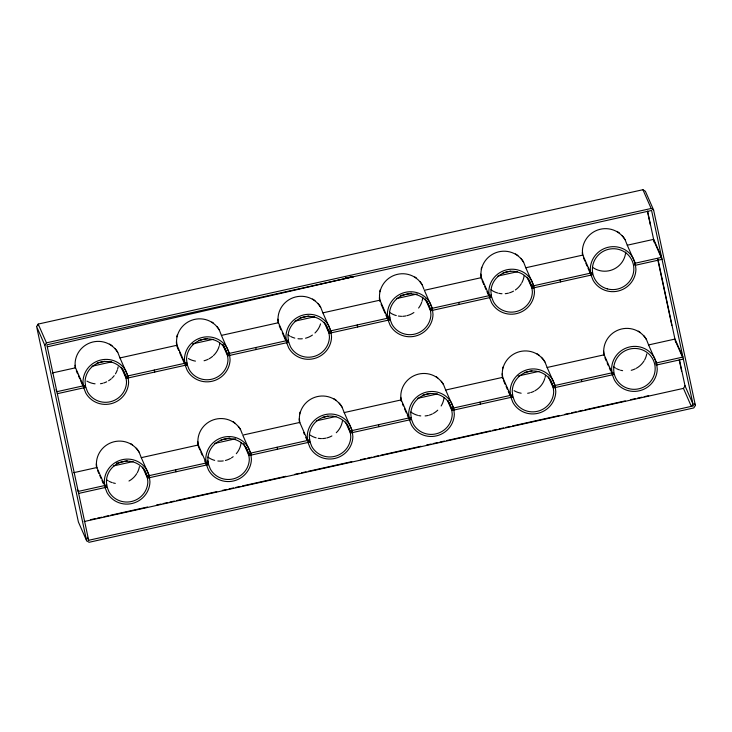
<?xml version="1.0" encoding="UTF-8"?>
<svg xmlns="http://www.w3.org/2000/svg" width="732" height="732" viewBox="0 0 732 732"><rect width="100%" height="100%" fill="white"/><g stroke="black" fill="none" stroke-linecap="round" stroke-linejoin="round"><path stroke-width="1.1" d="M36.6 326.518L38.201 324.075L642.916 189.716L645.368 191.253L653.612 210.029L695.4 405.482L693.799 407.925L89.084 542.284L86.632 540.747L78.388 521.971L36.6 326.518L44.835 345.284L86.632 540.747M44.835 345.284L46.445 342.841L651.151 208.483L653.612 210.029M84.107 521.55L683.441 388.381L685.042 385.938L679.424 359.668M47.296 346.831L353.282 276.751L345.394 278.004L353.282 276.751M52.301 372.963L75.533 367.803L83.43 385.81M97.191 362.99L104.822 361.297M75.533 367.803L75.085 363.676A22.902 22.436 -23.7 0 1 92.534 342.082A22.902 22.436 -23.7 0 1 117.944 352.806L119.966 357.93L176.988 345.257L184.894 363.264M198.656 340.444L207.376 338.513M176.988 345.257L176.54 341.13A22.902 22.436 -23.7 0 1 193.998 319.536A22.902 22.436 -23.7 0 1 219.408 330.26L221.421 335.393L278.453 322.721L286.358 340.719M300.12 317.908L308.84 315.968M278.453 322.721L278.004 318.585A22.902 22.436 -23.7 0 1 295.453 297A22.902 22.436 -23.7 0 1 320.863 307.715L322.885 312.848L379.917 300.175L387.814 318.173M400.486 295.6L411.393 293.184M489.278 295.637L481.382 277.629L424.35 290.302L432.246 308.3M503.04 272.816L510.671 271.124M481.382 277.629L480.924 273.503A22.902 22.436 -23.7 0 1 498.382 251.909A22.902 22.436 -23.7 0 1 523.792 262.632L525.805 267.756L582.837 255.084L590.742 273.091M582.837 255.084L582.388 250.957A22.902 22.436 -23.7 0 1 599.837 229.363A22.902 22.436 -23.7 0 1 625.247 240.087L627.269 245.211L653.694 239.346L661.6 257.344L634.452 263.383L634.873 265.377L662.03 259.338L654.124 241.34M92.067 366.22L111.694 361.855M192.443 343.921L213.158 339.319M294.996 321.128L314.614 316.773M396.451 298.592L417.167 293.99M497.916 276.046L517.542 271.682M85.47 385.352L56.886 391.702L56.007 389.708M186.935 362.807L125.812 376.394L122.299 368.388M288.399 340.27L227.268 353.849L223.315 344.845M491.318 295.179L430.196 308.758L426.683 300.76M57.316 393.697L85.8 387.374M73.63 472.689L96.853 467.528L104.758 485.526M116.333 463.2L127.24 460.776M96.853 467.528L96.404 463.393A22.902 22.436 -23.7 0 1 113.853 441.808A22.902 22.436 -23.7 0 1 139.263 452.522L141.285 457.656L198.317 444.983L206.214 462.99M221.064 439.932L229.784 437.992M307.678 440.444L299.772 422.437L242.75 435.11L250.646 453.117M322.528 417.386L327.982 416.179M299.772 422.437L299.324 418.311A22.902 22.436 -23.7 0 1 316.782 396.717A22.902 22.436 -23.7 0 1 342.192 407.44L344.205 412.573L401.237 399.901L409.142 417.899M422.904 395.088L430.535 393.386M401.237 399.901L400.788 395.765A22.902 22.436 -23.7 0 1 418.237 374.18A22.902 22.436 -23.7 0 1 443.647 384.895L445.669 390.028L502.701 377.355L510.597 395.353M524.359 372.542L531.99 370.85M502.701 377.355L502.253 373.219A22.902 22.436 -23.7 0 1 519.702 351.635A22.902 22.436 -23.7 0 1 545.111 362.349L547.133 367.482L604.156 354.81L612.062 372.817M604.156 354.81L603.708 350.674A22.902 22.436 -23.7 0 1 621.166 329.089A22.902 22.436 -23.7 0 1 646.576 339.813L648.589 344.937L675.023 339.062L682.919 357.07L655.771 363.099L656.201 365.094L683.349 359.064M113.387 465.945L133.014 461.581M214.851 443.4L235.567 438.797M316.315 420.854L335.933 416.499M417.78 398.309L437.397 393.953M518.146 376.01L538.862 371.408M106.799 485.078L78.214 491.428L77.336 489.424M309.718 439.987L248.596 453.575L245.522 446.575M411.183 417.45L350.052 431.029L346.977 424.029M512.638 394.905L451.516 408.483L448.002 400.486M78.635 493.423L107.119 487.091M208.583 464.555L147.461 478.133L142.63 467.135M411.503 419.463L350.381 433.042L345.55 422.044M512.967 396.918L451.845 410.506L447.453 400.495M90.631 519.674L95.096 518.686M97.329 518.192L101.794 517.195M104.026 516.701L108.492 515.712M110.724 515.209L147.553 507.029M156.483 505.043L160.949 504.055M163.181 503.561L167.646 502.564M169.879 502.07L174.335 501.081M176.568 500.578L216.754 491.657M222.327 490.413L226.792 489.424M229.025 488.93L233.49 487.933M235.722 487.439L240.188 486.451M242.42 485.947L285.947 476.276M294.877 474.299L299.342 473.302M301.575 472.808L306.04 471.82M308.273 471.317L351.799 461.645M360.72 459.669L365.186 458.671M367.418 458.177L371.883 457.189M374.116 456.686L378.581 455.697M380.814 455.203L420.992 446.273M426.573 445.038L431.038 444.04M433.271 443.546L437.736 442.558M439.969 442.055L444.434 441.067M446.666 440.572L490.193 430.901M492.426 430.407L496.882 429.41M499.114 428.915L503.579 427.927M505.812 427.424L510.277 426.436M512.51 425.942L559.385 415.529M564.967 414.285L569.432 413.296M571.665 412.793L576.13 411.805M578.362 411.311L582.828 410.313M585.06 409.819L625.238 400.898M630.819 399.654L635.275 398.666M637.508 398.162L641.973 397.174M644.206 396.68L648.671 395.683M88.664 540.289L693.369 405.931L651.581 210.477L46.866 344.836L88.664 540.289L87.346 537.297M642.916 189.716L651.151 208.483M675.883 342.064L682.471 357.06M627.269 245.211L635.175 263.218M694.485 403.396L695.4 405.482M684.878 385.554L692.948 403.936L691.337 406.388L683.441 388.381M648.589 344.937L656.494 362.944M583.587 258.103L584.905 261.104M585.783 263.108L587.101 266.109M587.979 268.113L590.175 273.109M604.907 357.829L606.224 360.83M607.103 362.834L608.42 365.835M609.298 367.83L610.616 370.831M525.805 267.756L533.71 285.764M528.586 279.221L531.652 286.221L591.831 272.853L592.252 274.839L531.981 288.234L527.15 277.236M547.133 367.482L555.03 385.48M550.345 379.945L552.98 385.938L613.151 372.57L613.572 374.564L553.301 387.96L548.478 376.953M490.769 295.197L491.648 297.201L430.517 310.78L425.255 298.775M482.123 280.649L483.879 284.647M484.758 286.651L486.075 289.652M486.954 291.656L488.271 294.657M503.451 380.375L505.208 384.373M506.087 386.377L507.404 389.378M508.283 391.373L509.591 394.374M445.669 390.028L453.575 408.026M388.976 315.721L389.854 317.725L328.732 331.303L325.658 324.303M388.866 316.736L390.183 319.738L329.061 333.325L324.23 322.318M381.107 304.192L385.059 313.195M385.938 315.199L387.246 318.2M402.426 403.918L403.305 405.921M404.622 408.923L406.379 412.921M407.257 414.916L408.575 417.917M322.885 312.848L330.791 330.846M344.205 412.573L352.11 430.572M287.841 340.279L288.719 342.283L227.597 355.862L222.766 344.863M279.203 325.74L280.96 329.739M282.278 332.74L285.352 339.74M309.169 440.005L310.048 442.009L248.917 455.588L243.655 443.583M303.597 432.466L304.475 434.46M305.793 437.462L306.671 439.465M221.421 335.393L229.326 353.391M186.386 362.825L187.264 364.829L126.133 378.407L121.311 367.409M177.3 347.279L178.617 350.28M179.496 352.284L184.327 363.282M207.376 460.538L208.254 462.533L147.132 476.111L144.058 469.111M198.628 447.005L199.946 450.006M200.824 452.01L202.133 455.002M204.768 461.004L206.525 465.012M119.966 357.93L127.862 375.937M141.285 457.656L149.191 475.663M76.284 370.822L77.601 373.823M78.48 375.827L79.788 378.828M80.666 380.823L82.862 385.828M46.445 342.841L38.201 324.075L38.457 325.685M97.603 470.548L98.921 473.549M99.799 475.553L101.117 478.554M101.995 480.549L103.313 483.55M423.947 289.277L422.327 285.169A22.902 22.436 -23.7 0 0 396.918 274.454A22.902 22.436 -23.7 0 0 379.469 296.039L379.917 300.175M242.338 434.085L240.727 429.986A22.902 22.436 -23.7 0 0 215.318 419.262A22.902 22.436 -23.7 0 0 197.869 440.856L198.317 444.983M647.573 211.1L654.271 242.411M657.922 259.11L675.544 341.945M647.472 211.429L650.336 224.834M657.739 259.457L671.83 325.356M679.232 359.97L681.62 371.142M560.136 279.889L560.566 281.884M581.464 379.615L581.885 381.61M532.988 285.919L533.418 287.914M554.307 385.645L554.737 387.64M490.367 295.389L490.797 297.384M511.686 395.115L512.116 397.11M458.68 302.435L459.101 304.43M480 402.152L480.43 404.146M431.523 308.465L431.953 310.46M452.852 408.191L453.273 410.185M388.902 317.935L389.333 319.93M410.222 417.661L410.652 419.656M357.216 324.981L357.646 326.975M378.536 424.697L378.966 426.692M330.068 331.01L330.489 333.005M351.387 430.736L351.808 432.731M287.438 340.481L287.868 342.475M308.767 440.207L309.188 442.201M255.752 347.517L256.182 349.512M277.08 447.243L277.501 449.238M228.604 353.556L229.025 355.551M249.923 453.273L250.353 455.267M185.983 363.026L186.404 365.021M207.302 462.743L207.732 464.738M154.296 370.063L154.717 372.057M175.616 469.788L176.037 471.783M127.139 376.092L127.569 378.087M148.459 475.818L148.889 477.813M84.519 385.563L84.949 387.557M105.838 485.289L106.268 487.283M582.645 255.459A22.902 22.436 -23.7 0 1 582.26 252.531M616.93 231.385A22.902 22.436 -23.7 0 1 619.373 233.041M622.237 235.722A22.902 22.436 -23.7 0 1 625.082 239.703M625.714 252.028A20.807 20.377 -23.7 0 1 592.453 267.207M524.139 275.644A20.807 20.377 -23.7 0 1 521.815 282.781M521.276 283.705A20.807 20.377 -23.7 0 1 515.355 289.973M513.507 291.126A20.807 20.377 -23.7 0 1 509.499 292.827M508.456 293.12A20.807 20.377 -23.7 0 1 505.245 293.678M501.996 293.733A20.807 20.377 -23.7 0 1 498.767 293.285M497.723 293.02A20.807 20.377 -23.7 0 1 490.989 289.753M481.391 278.947A22.902 22.436 -23.7 0 1 480.759 274.088M481.208 269.202A22.902 22.436 -23.7 0 1 481.683 267.299M515.474 253.931A22.902 22.436 -23.7 0 1 517.917 255.587M520.772 258.259A22.902 22.436 -23.7 0 1 523.618 262.248M422.794 297.119A20.807 20.377 -23.7 0 1 422.007 301.337M421.678 302.353A20.807 20.377 -23.7 0 1 418.594 308.035M413.891 312.518A20.807 20.377 -23.7 0 1 406.992 315.666M405.94 315.904A20.807 20.377 -23.7 0 1 402.692 316.297M401.612 316.315A20.807 20.377 -23.7 0 1 398.373 316.032M396.268 315.565A20.807 20.377 -23.7 0 1 389.525 312.299M379.935 301.493A22.902 22.436 -23.7 0 1 379.341 297.613M379.743 291.748A22.902 22.436 -23.7 0 1 380.219 289.835M414.843 276.989A22.902 22.436 -23.7 0 1 416.453 278.133M419.958 281.555A22.902 22.436 -23.7 0 1 422.163 284.794M320.552 323.883A20.807 20.377 -23.7 0 1 314.961 332.996M312.427 335.064A20.807 20.377 -23.7 0 1 305.537 338.211M302.316 338.76A20.807 20.377 -23.7 0 1 297.988 338.724M294.804 338.111A20.807 20.377 -23.7 0 1 290.787 336.537M289.854 336.025A20.807 20.377 -23.7 0 1 288.069 334.844M278.261 323.087A22.902 22.436 -23.7 0 1 277.831 319.179M312.546 299.022A22.902 22.436 -23.7 0 1 314.989 300.678M317.853 303.35A22.902 22.436 -23.7 0 1 320.698 307.33M219.756 343.271A20.807 20.377 -23.7 0 1 219.362 345.394M219.088 346.428A20.807 20.377 -23.7 0 1 213.497 355.542M212.692 356.274A20.807 20.377 -23.7 0 1 209.123 358.753M208.162 359.256A20.807 20.377 -23.7 0 1 204.072 360.748M195.453 361.114A20.807 20.377 -23.7 0 1 188.389 358.57M118.126 366.878A20.807 20.377 -23.7 0 1 117.623 368.965M117.294 369.989A20.807 20.377 -23.7 0 1 115.436 373.878M114.21 375.662A20.807 20.377 -23.7 0 1 112.033 378.087M111.237 378.81A20.807 20.377 -23.7 0 1 108.592 380.75M106.698 381.793A20.807 20.377 -23.7 0 1 103.651 383.001M102.608 383.293A20.807 20.377 -23.7 0 1 100.476 383.724M95.069 383.815A20.807 20.377 -23.7 0 1 86.934 381.107M646.759 353.885A20.807 20.377 -23.7 0 1 644.599 359.961M644.059 360.885A20.807 20.377 -23.7 0 1 636.291 368.306M635.33 368.8A20.807 20.377 -23.7 0 1 631.24 370.3M622.621 370.667A20.807 20.377 -23.7 0 1 620.507 370.2M619.482 369.889A20.807 20.377 -23.7 0 1 616.5 368.635M615.557 368.114A20.807 20.377 -23.7 0 1 613.773 366.933M545.468 375.37A20.807 20.377 -23.7 0 1 545.075 377.483M544.791 378.517A20.807 20.377 -23.7 0 1 534.827 390.842M533.866 391.346A20.807 20.377 -23.7 0 1 530.819 392.553M529.776 392.846A20.807 20.377 -23.7 0 1 527.653 393.267M521.157 393.212A20.807 20.377 -23.7 0 1 514.102 390.659M139.446 466.604A20.807 20.377 -23.7 0 1 137.296 472.671M136.756 473.604A20.807 20.377 -23.7 0 1 128.978 481.025M115.308 483.385A20.807 20.377 -23.7 0 1 113.204 482.919M112.179 482.608A20.807 20.377 -23.7 0 1 109.187 481.354M108.254 480.833A20.807 20.377 -23.7 0 1 106.46 479.652M342.539 420.452A20.807 20.377 -23.7 0 1 336.281 432.722M331.907 435.933A20.807 20.377 -23.7 0 1 326.856 437.928M325.804 438.166A20.807 20.377 -23.7 0 1 322.556 438.56M321.476 438.578A20.807 20.377 -23.7 0 1 318.237 438.294M316.123 437.837A20.807 20.377 -23.7 0 1 309.389 434.57M241.084 442.997A20.807 20.377 -23.7 0 1 236.308 453.694M233.169 456.686A20.807 20.377 -23.7 0 1 231.376 457.93M230.443 458.479A20.807 20.377 -23.7 0 1 225.392 460.474M223.26 460.904A20.807 20.377 -23.7 0 1 217.852 460.995M214.668 460.373A20.807 20.377 -23.7 0 1 207.925 457.107M444.004 397.906A20.807 20.377 -23.7 0 1 441.14 405.976M437.745 410.176A20.807 20.377 -23.7 0 1 433.371 413.388M432.411 413.891A20.807 20.377 -23.7 0 1 429.364 415.099M428.321 415.392A20.807 20.377 -23.7 0 1 425.1 415.941M420.772 415.904A20.807 20.377 -23.7 0 1 418.631 415.547M417.588 415.291A20.807 20.377 -23.7 0 1 410.853 412.025M75.332 368.169A22.902 22.436 -23.7 0 1 74.948 365.25M109.626 344.104A22.902 22.436 -23.7 0 1 112.069 345.76M114.933 348.432A22.902 22.436 -23.7 0 1 117.779 352.421M177.007 346.575A22.902 22.436 -23.7 0 1 176.375 341.725M176.824 336.839A22.902 22.436 -23.7 0 1 177.3 334.927M211.923 322.08A22.902 22.436 -23.7 0 1 213.524 323.224M217.029 326.637A22.902 22.436 -23.7 0 1 219.234 329.876M198.326 446.3A22.902 22.436 -23.7 0 1 197.695 441.442M233.243 421.797A22.902 22.436 -23.7 0 1 234.853 422.94M238.348 426.363A22.902 22.436 -23.7 0 1 240.563 429.602M401.255 401.218A22.902 22.436 -23.7 0 1 400.66 397.339M436.162 376.715A22.902 22.436 -23.7 0 1 437.773 377.858M441.277 381.271A22.902 22.436 -23.7 0 1 443.482 384.51M299.58 422.812A22.902 22.436 -23.7 0 1 299.159 418.905M299.598 414.019A22.902 22.436 -23.7 0 1 300.083 412.107M333.874 398.739A22.902 22.436 -23.7 0 1 336.308 400.404M339.172 403.076A22.902 22.436 -23.7 0 1 342.018 407.056M603.964 355.176A22.902 22.436 -23.7 0 1 603.543 351.269M638.258 331.111A22.902 22.436 -23.7 0 1 639.905 332.182M643.556 335.439A22.902 22.436 -23.7 0 1 646.402 339.428M502.719 378.673A22.902 22.436 -23.7 0 1 502.079 373.814M502.527 368.928A22.902 22.436 -23.7 0 1 503.003 367.016M536.794 353.657A22.902 22.436 -23.7 0 1 539.237 355.313M541.433 357.271A22.902 22.436 -23.7 0 1 544.947 361.965M96.661 467.894A22.902 22.436 -23.7 0 1 96.231 463.987M130.946 443.83A22.902 22.436 -23.7 0 1 132.593 444.9M136.253 448.158A22.902 22.436 -23.7 0 1 139.098 452.147M635.303 263.538L633.153 258.085A22.902 22.436 -23.7 0 0 607.743 247.37A22.902 22.436 -23.7 0 0 590.294 268.955L590.925 274.793L593.076 280.237A22.902 22.436 -23.7 0 0 618.485 290.961A22.902 22.436 -23.7 0 0 635.934 269.367L635.303 263.538M656.622 363.264L654.472 357.811A22.902 22.436 -23.7 0 0 629.062 347.087A22.902 22.436 -23.7 0 0 611.613 368.681L612.245 374.51L614.395 379.963A22.902 22.436 -23.7 0 0 639.805 390.687A22.902 22.436 -23.7 0 0 657.254 369.093L656.622 363.264M533.838 286.084L531.688 280.63A22.902 22.436 -23.7 0 0 506.279 269.916A22.902 22.436 -23.7 0 0 488.83 291.501L489.461 297.329L491.611 302.783A22.902 22.436 -23.7 0 0 517.021 313.506A22.902 22.436 -23.7 0 0 534.47 291.912L533.838 286.084M531.807 286.596L529.858 281.646A20.807 20.377 -23.7 0 0 490.925 291.519L491.501 296.817L493.45 301.767A20.807 20.377 -23.7 0 0 532.384 291.894L531.807 286.596M555.158 385.801L553.017 380.356A22.902 22.436 -23.7 0 0 527.607 369.633A22.902 22.436 -23.7 0 0 510.149 391.227L510.79 397.055L512.931 402.508A22.902 22.436 -23.7 0 0 538.34 413.223A22.902 22.436 -23.7 0 0 555.789 391.638L555.158 385.801M553.127 386.322L551.178 381.372A20.807 20.377 -23.7 0 0 512.244 391.245L512.821 396.543L514.77 401.493A20.807 20.377 -23.7 0 0 553.703 391.62L553.127 386.322M432.374 308.62L430.233 303.176A22.902 22.436 -23.7 0 0 404.823 292.452A22.902 22.436 -23.7 0 0 387.365 314.046L388.006 319.875L390.147 325.328A22.902 22.436 -23.7 0 0 415.556 336.043A22.902 22.436 -23.7 0 0 433.005 314.458L432.374 308.62M430.343 309.142L428.394 304.192A20.807 20.377 -23.7 0 0 389.461 314.065L390.037 319.362L391.986 324.313A20.807 20.377 -23.7 0 0 430.919 314.44L430.343 309.142M453.694 408.346L451.553 402.902A22.902 22.436 -23.7 0 0 426.143 392.178A22.902 22.436 -23.7 0 0 408.694 413.772L409.325 419.601L411.466 425.054A22.902 22.436 -23.7 0 0 436.876 435.769A22.902 22.436 -23.7 0 0 454.334 414.184L453.694 408.346M451.662 408.868L449.713 403.918A20.807 20.377 -23.7 0 0 410.78 413.79L411.357 419.088L413.305 424.038A20.807 20.377 -23.7 0 0 452.239 414.166L451.662 408.868M330.91 331.166L328.769 325.722A22.902 22.436 -23.7 0 0 303.359 314.998A22.902 22.436 -23.7 0 0 285.91 336.592L286.541 342.42L288.683 347.874A22.902 22.436 -23.7 0 0 314.101 358.589A22.902 22.436 -23.7 0 0 331.55 337.004L330.91 331.166M328.878 331.688L326.93 326.737A20.807 20.377 -23.7 0 0 287.996 336.61L288.573 341.908L290.522 346.858A20.807 20.377 -23.7 0 0 329.455 336.985L328.878 331.688M352.238 430.892L350.088 425.438A22.902 22.436 -23.7 0 0 324.679 414.724A22.902 22.436 -23.7 0 0 307.23 436.309L307.861 442.146L310.011 447.591A22.902 22.436 -23.7 0 0 335.421 458.314A22.902 22.436 -23.7 0 0 352.87 436.72L352.238 430.892M350.207 431.404L348.258 426.454A20.807 20.377 -23.7 0 0 309.316 436.327L309.892 441.625L311.841 446.575A20.807 20.377 -23.7 0 0 350.784 436.702L350.207 431.404M229.455 353.712L227.304 348.258A22.902 22.436 -23.7 0 0 201.895 337.543A22.902 22.436 -23.7 0 0 184.446 359.128L185.077 364.966L187.227 370.41A22.902 22.436 -23.7 0 0 212.637 381.134A22.902 22.436 -23.7 0 0 230.086 359.54L229.455 353.712M227.423 354.224L225.474 349.274A20.807 20.377 -23.7 0 0 186.541 359.147L187.108 364.445L189.057 369.395A20.807 20.377 -23.7 0 0 228 359.522L227.423 354.224M250.774 453.437L248.633 447.984A22.902 22.436 -23.7 0 0 223.214 437.269A22.902 22.436 -23.7 0 0 205.765 458.854L206.406 464.692L208.547 470.136A22.902 22.436 -23.7 0 0 233.956 480.86A22.902 22.436 -23.7 0 0 251.405 459.266L250.774 453.437M248.743 453.95L246.794 449A20.807 20.377 -23.7 0 0 207.861 458.873L208.437 464.17L210.386 469.121A20.807 20.377 -23.7 0 0 249.319 459.248L248.743 453.95M127.99 376.257L125.849 370.804A22.902 22.436 -23.7 0 0 100.44 360.089A22.902 22.436 -23.7 0 0 82.981 381.674L83.622 387.512L85.763 392.956A22.902 22.436 -23.7 0 0 111.172 403.68A22.902 22.436 -23.7 0 0 128.622 382.086L127.99 376.257M125.959 376.77L124.01 371.819A20.807 20.377 -23.7 0 0 85.077 381.692L85.653 386.99L87.602 391.94A20.807 20.377 -23.7 0 0 126.535 382.067L125.959 376.77M149.31 475.983L147.169 470.53A22.902 22.436 -23.7 0 0 121.759 459.806A22.902 22.436 -23.7 0 0 104.31 481.4L104.941 487.228L107.082 492.682A22.902 22.436 -23.7 0 0 132.492 503.396A22.902 22.436 -23.7 0 0 149.95 481.812L149.31 475.983M147.278 476.495L145.329 471.545A20.807 20.377 -23.7 0 0 106.396 481.418L106.973 486.716L108.922 491.666A20.807 20.377 -23.7 0 0 147.855 481.793L147.278 476.495M607.258 288.865A20.807 20.377 -23.7 0 0 633.262 264.051A20.807 20.377 -23.7 0 0 598.813 254.571A20.807 20.377 -23.7 0 0 607.258 288.865M628.578 388.591A20.807 20.377 -23.7 0 0 654.591 363.777A20.807 20.377 -23.7 0 0 620.132 354.297A20.807 20.377 -23.7 0 0 628.578 388.591"/></g></svg>
